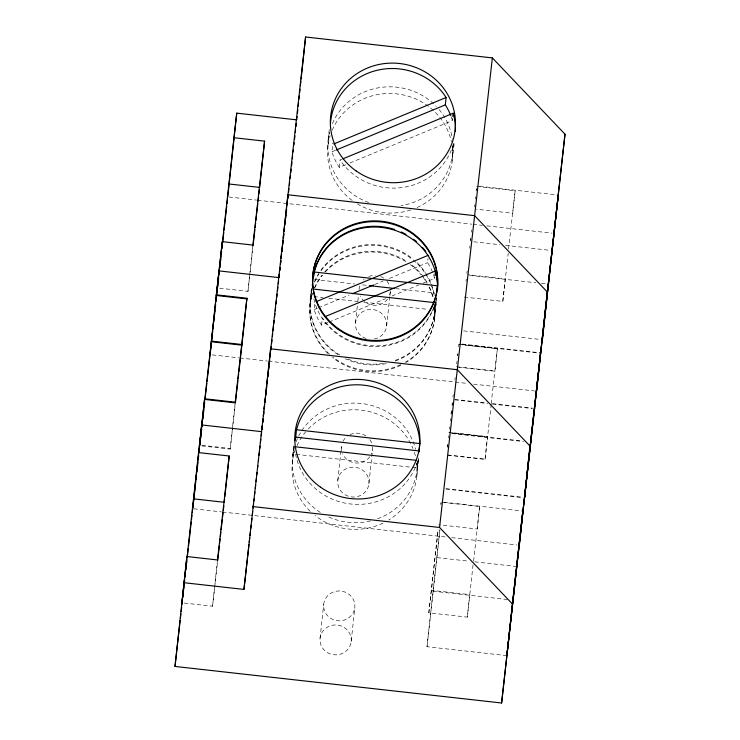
<?xml version="1.0" encoding="UTF-8"?>
<svg xmlns="http://www.w3.org/2000/svg" width="740" height="740" viewBox="0 0 740 740"><rect width="100%" height="100%" fill="white"/><g stroke="black" fill="none" stroke-linecap="round" stroke-linejoin="round"><path stroke-width="0.56" stroke-dasharray="3.7 2.78" d="M184.214 603.045L212.556 606.217L217.505 559.949M201.881 445.943L230.214 449.115L235.237 402.19M219.613 288.184L247.956 291.357L252.895 245.079M292.605 455.933L293.817 444.638M292.383 462.602L294.15 446.118A62.595 59.764 6.1 0 0 293.974 454.101L294.307 450.938M310.347 298.174L311.753 284.993M310.125 304.843L311.781 289.331M328.162 139.656L329.254 129.491M312.049 293.179L311.707 296.342A62.595 59.764 6.1 0 1 311.725 290.598M327.94 146.317L329.393 132.701M327.959 322.492L321.558 325.137A62.595 59.764 6.1 0 1 314.195 309.533L314.981 302.151M345.691 164.733L339.29 167.379A62.595 59.764 6.1 0 1 331.927 151.774L332.723 144.393A62.595 59.764 6.1 0 1 332.297 142.912M321.558 325.137L322.344 317.756A62.595 59.764 6.1 0 0 385.485 345.136A62.595 59.764 6.1 0 0 435.943 300.514M339.29 167.379L340.076 159.997L342.213 159.119M320.068 638.167L323.704 604.164M337.801 480.408L341.436 446.368M355.542 322.612L357.355 305.611M357.846 301.078L358.327 296.546M351.167 641.654A15.651 14.939 6.1 0 0 329.291 626.179A15.651 14.939 6.1 0 0 326.396 651.903A15.651 14.939 6.1 0 0 351.167 641.654L354.802 607.651A15.651 14.939 6.1 0 0 332.926 592.176A15.651 14.939 6.1 0 0 330.031 617.891A15.651 14.939 6.1 0 0 354.802 607.651M368.909 483.849A15.651 14.939 6.1 0 0 347.023 468.383A15.651 14.939 6.1 0 0 344.137 494.098A15.651 14.939 6.1 0 0 368.909 483.849L372.544 449.846M386.65 326.09L389.795 296.62M389.915 295.491L390.276 292.087M422.938 283.207L434.676 278.351A62.595 59.764 6.1 0 0 427.591 262.626L428.035 258.408M434.676 278.351L434.769 277.426M349.964 162.967L452.408 120.592L452.658 118.28M412.393 467.356L416.953 467.874L417.739 460.483A62.595 59.764 6.1 0 1 353.776 504.264A62.595 59.764 6.1 0 1 295.38 452.806M417.027 469.854L418.359 457.431M416.805 476.523L418.683 458.939M432.41 309.857L434.685 310.115L435.425 303.187M434.769 312.095L435.971 300.801M434.537 318.764L436.813 297.582M452.584 153.578L453.675 143.412M452.362 160.247L454.425 140.952M473.064 564.861L467.31 617.132L428.83 612.831L438.052 529.655M447.404 447.191L447.672 444.703M448.394 437.95L448.634 435.703M457.912 353.433L457.671 355.681L457.875 353.35M466.006 281.32L466.246 279.063M506.845 655.64L427.008 646.705L439.875 529.498M476.153 190.939L476.394 188.691L476.125 191.013M427.008 646.705L439.93 530.413M467.31 617.132L469.724 594.618L431.235 590.307M442.27 502.312L479.631 506.493L477.226 529.008L438.737 524.706M447.691 455.193L485.052 459.374L487.484 436.628L448.995 432.317M458.615 346.718L458.902 344.193L497.391 348.503L494.958 371.249L456.469 366.947M464.322 297.082L502.812 301.384L505.216 278.869L467.865 274.688M476.634 186.434L515.123 190.744L512.718 213.259L476.495 209.207M212.556 606.217L217.56 561.679M230.214 449.115L235.302 403.92M247.956 291.357L253.089 245.671M449.356 429.117L449.615 426.832M450.253 421.106L450.54 418.59M451.058 414.012L451.437 410.58M452.057 405.085L452.344 402.569M452.954 397.075L453.241 394.55M454.887 379.907L455.146 377.613M456.691 363.886L456.969 361.361M466.857 273.421L467.116 271.127M469.687 248.242L469.946 245.948M470.594 240.232L470.844 237.938M471.491 232.221L471.75 229.927M474.322 207.034L474.58 204.749M475.219 199.023L475.478 196.738M428.83 612.831L438.219 529.276M447.46 447.053L447.746 444.536M451.197 413.864L451.456 411.579M452.121 405.622L452.381 403.337M470.631 241L470.89 238.706M473.618 561.059L479.631 506.493M485.052 459.374L491.249 404.207M491.184 403.67L497.391 348.503M502.812 301.384L508.214 253.321M508.565 249.112L515.123 190.744M331.927 151.774L336.173 150.017M314.195 309.533L317.377 308.219M318.431 307.775L349.169 295.066M374.597 284.548L383.079 281.043M389.434 278.407L427.591 262.626M329.022 322.048L385.586 298.655M391.987 296.009L418.664 284.974M479.622 186.258L558.321 195.064M228.938 196.997L256.438 200.078M257.585 200.207L471.88 224.192M473.026 224.322L482.193 225.349M486.781 225.857L552.105 233.174M473.683 241.786L499.916 244.727M505.624 245.365L550.107 250.342M469.604 275.345L535.76 282.754M541.458 283.392L547.165 284.031M314.593 279.517L354.553 283.984M362.545 284.882L368.252 285.52M395.65 288.591L434.473 292.929M313.982 296.601L323.093 297.619M328.791 298.257L358.391 301.568M364.089 302.207L427.859 309.348M463.666 330.873L540.089 339.429M461.88 344.017L540.579 352.823M461.834 344.452L540.533 353.267M458.874 344.424L497.363 348.734M456.497 366.716L494.986 371.018M212.343 354.886L238.706 357.836M239.853 357.966L267.353 361.046M268.5 361.175L467.902 383.496M473.628 384.134L534.363 390.933M454.813 399.415L486.744 402.995M492.452 403.633L532.365 408.101M454.758 399.859L487.836 403.559M492.396 404.068L532.319 408.536M448.967 432.549L487.457 436.859M451.872 433.104L522.588 441.022M451.816 433.548L523.67 441.586M447.719 454.961L485.079 459.142M296.25 454.36L411.255 467.236M201.955 445.286L230.288 448.459M445.933 488.631L522.348 497.188M445.887 489.075L522.301 497.622M444.102 502.21L522.801 511.026M193.88 508.815L221.39 511.895M222.527 512.024L447.145 537.157M451.724 537.675L517.047 544.982M437.026 557.618L468.957 561.188M474.664 561.827L515.725 566.424M432.946 591.177L509.361 599.724M434.574 304.797A62.595 59.764 6.1 0 1 404.623 362.609M400.867 364.561A62.595 59.764 6.1 0 1 332.787 356.948M329.559 354.21A62.595 59.764 6.1 0 1 312.456 293.392M314.445 288.008A62.595 59.764 6.1 0 1 322.048 275.104M324.684 271.932A62.595 59.764 6.1 0 1 406.917 261.479M412.05 265.142A62.595 59.764 6.1 0 1 427.646 283.457M429.514 287.129A62.595 59.764 6.1 0 1 433.464 298.507M416.75 463.314A62.595 59.764 6.1 0 1 388.62 520.063M383.052 523.078A62.595 59.764 6.1 0 1 314.963 515.466M310.199 511.285A62.595 59.764 6.1 0 1 294.64 451.909M297.018 445.628A62.595 59.764 6.1 0 1 305.518 432.012M308.284 428.923A62.595 59.764 6.1 0 1 412.92 448.468M414.308 452.251A62.595 59.764 6.1 0 1 415.408 456.071M418.785 457.968A62.595 59.764 6.1 0 1 416.953 467.874M417.342 461.15A62.595 59.764 6.1 0 1 377.465 518.851M370.518 520.923A62.595 59.764 6.1 0 1 326.618 516.011M320.318 512.45A62.595 59.764 6.1 0 1 294.243 447.376M295.991 441.983A62.595 59.764 6.1 0 1 358.262 403.217A62.595 59.764 6.1 0 1 415.63 449.402M395.28 360.334A62.595 59.764 6.1 0 0 435.194 303.752A62.595 59.764 6.1 0 1 373.154 346.588A62.595 59.764 6.1 0 1 313.899 299.145M383.339 363.396A62.595 59.764 6.1 0 1 347.217 358.78M339.901 355.024A62.595 59.764 6.1 0 1 311.781 289.932M314.667 281.339A62.595 59.764 6.1 0 1 412.273 258.473M417.036 262.654A62.595 59.764 6.1 0 1 434.288 294.724M372.544 446.655A15.651 14.939 6.1 0 1 371.443 453.962M369.843 456.756A15.651 14.939 6.1 0 1 355.32 462.953A15.651 14.939 6.1 0 1 342.546 453.694M341.603 450.623A15.651 14.939 6.1 0 1 341.834 444.268M342.999 441.29A15.651 14.939 6.1 0 1 347.171 436.378M349.992 434.676A15.651 14.939 6.1 0 1 365.911 435.906M369.843 439.699A15.651 14.939 6.1 0 1 371.832 443.519M366.152 338.495A15.651 14.939 6.1 0 1 358.909 314.861A15.651 14.939 6.1 0 1 384.541 316.85A15.651 14.939 6.1 0 1 373.876 339.087M390.359 291.024A15.651 14.939 6.1 0 1 389.175 296.204M387.575 298.997A15.651 14.939 6.1 0 1 373.062 305.195A15.651 14.939 6.1 0 1 360.278 295.935M359.094 289.673A15.651 14.939 6.1 0 1 360.278 284.493M363.275 280.053A15.651 14.939 6.1 0 1 364.071 279.313M368.742 276.483A15.651 14.939 6.1 0 1 375.282 275.419M380.712 276.594A15.651 14.939 6.1 0 1 383.644 278.147M386.909 281.08A15.651 14.939 6.1 0 1 389.878 286.787M435.074 303.391A62.595 59.764 6.1 0 1 395.197 361.092M386.262 363.608A62.595 59.764 6.1 0 1 345.275 358.697M338.05 354.691A62.595 59.764 6.1 0 1 311.697 290.69M314.583 282.097A62.595 59.764 6.1 0 1 318.7 274.198M320.957 270.831A62.595 59.764 6.1 0 1 385.882 246.836A62.595 59.764 6.1 0 1 434.204 295.482M452.926 145.993A62.595 59.764 6.1 0 1 401.071 205.628M368.696 202.51A62.595 59.764 6.1 0 1 329.513 132.173M332.399 123.58A62.595 59.764 6.1 0 1 436.258 106.394M439.088 109.539A62.595 59.764 6.1 0 1 452.381 139.231M434.491 305.555A62.595 59.764 6.1 0 1 406.362 362.304M400.784 365.32A62.595 59.764 6.1 0 1 332.704 357.707M327.94 353.526A62.595 59.764 6.1 0 1 312.373 294.15M314.75 287.869A62.595 59.764 6.1 0 1 322.594 275.049M325.304 271.922A62.595 59.764 6.1 0 1 406.834 262.238M410.293 264.624A62.595 59.764 6.1 0 1 421.042 274.725M423.003 277.204A62.595 59.764 6.1 0 1 427.045 283.309M428.987 286.963A62.595 59.764 6.1 0 1 433.141 298.312M436.702 297.739A62.595 59.764 6.1 0 1 434.685 310.115M452.307 147.038A62.595 59.764 6.1 0 1 416.694 207.681M410.829 209.91A62.595 59.764 6.1 0 1 356.523 203.398M352.185 200.457A62.595 59.764 6.1 0 1 330.197 135.633M332.177 130.249A62.595 59.764 6.1 0 1 395.808 93.786A62.595 59.764 6.1 0 1 451.409 141.71M451.104 116.559A62.595 59.764 6.1 0 1 452.408 120.592M453.398 143.838A62.595 59.764 6.1 0 1 402.643 187.46A62.595 59.764 6.1 0 1 340.076 159.997M441.142 502.183L440.901 504.44L441.142 502.183"/><path stroke-width="1.11" d="M183.955 582.704L243.95 589.419L305.592 37L492.35 57.905L564.999 134.19L501.609 703L175.001 666.444L186.896 556.526L217.505 559.949L229.187 456.007L198.579 452.584L204.629 398.768L235.237 402.19M186.896 556.526L181.947 602.795L183.871 585.664M187.081 557.109L198.579 452.584M192.863 507.538L196.415 474.275M196.655 471.981L201.687 424.945L261.683 431.661M204.629 398.768L199.68 445.036L200.198 440.467M210.058 354.636L219.003 270.896L278.999 277.611L279.368 274.207M297.101 116.448L296.74 119.852L236.735 113.137L233.979 137.723L264.587 141.146L252.895 245.079L222.287 241.656L217.347 287.925L218.633 276.51M221.843 247.956L233.979 137.723M227.791 196.877L236.735 113.137M224.599 498.899L224.238 502.284L193.63 498.862M224.84 496.642L229.187 456.007M241.906 345.173L246.919 298.248L216.311 294.825L211.298 341.75L241.906 345.173L238.891 371.933M264.587 141.146L259.638 187.414L229.03 183.992M261.923 429.394L262.293 425.99M262.654 422.586L263.014 419.182M263.385 415.769L263.865 411.236M264.106 408.961L264.596 404.429M264.837 402.153L265.327 397.611M265.568 395.345L270.535 348.808L457.292 369.713L529.942 446.007L519.341 545.241M279.729 270.803L280.099 267.399M280.46 263.995L280.821 260.582M281.061 258.315L281.552 253.774M281.792 251.507L282.282 246.966M282.523 244.7L283.004 240.158M283.244 237.882L283.735 233.35M283.975 231.074L287.86 194.759L474.608 215.664L547.267 291.949L536.657 391.192M297.462 113.044L297.832 109.64M298.192 106.236L298.553 102.823M298.923 99.419L299.284 96.015M299.654 92.611L300.014 89.207M300.375 85.803L300.865 81.261M301.106 78.995L305.592 37M294.936 440.615A62.595 59.764 6.1 0 1 295.713 437.146L296.5 429.764A62.595 59.764 6.1 0 1 363.941 385.198A62.595 59.764 6.1 0 1 419.811 443.565L419.016 450.947A62.595 59.764 6.1 0 1 419.034 451.974M313.788 276.224L314.241 272.006A62.595 59.764 6.1 0 1 381.674 227.439A62.595 59.764 6.1 0 1 437.543 285.807L437.09 290.025M450.734 115.551A62.595 59.764 6.1 0 0 445.323 104.867L446.109 97.486A62.595 59.764 6.1 0 0 378.325 70.013A62.595 59.764 6.1 0 0 330.475 122.71M434.972 275.576L435.462 270.97L325.545 316.433M452.852 116.439L453.195 113.211L343.277 158.674M501.609 703L564.999 134.19M530.571 441.919L524.586 497.881L534.65 408.36M534.595 408.795L540.579 352.823L530.515 442.354M222.287 241.656L216.237 295.482L246.846 298.904M184.131 583.379L184.649 578.81M184.898 576.525L185.416 571.955M185.675 569.671L186.054 566.248M186.314 563.963L186.832 559.394M200.383 438.829L204.619 401.145M204.823 399.35L211.372 341.103L241.98 344.526M218.883 274.226L219.401 269.656M219.66 267.371L220.169 262.802M220.428 260.517L220.946 255.947M221.195 253.663L221.584 250.24M175.001 666.444L180.153 620.592M180.412 618.298L180.93 613.71M181.189 611.416L181.707 606.837M181.957 604.543L182.345 601.102M182.734 597.661L183.122 594.22M183.511 590.788L183.89 587.347M184.279 583.906L184.667 580.465M185.056 577.024L185.315 574.73M185.823 570.152L186.082 567.857M186.6 563.27L186.859 560.976M187.248 557.534L188.274 548.368M188.534 546.074L191.244 522.005M191.494 519.711L192.012 515.123M192.271 512.829L194.981 488.761M195.184 486.901L195.749 481.879M195.961 480.029L196.526 474.997M196.785 472.712L197.247 468.559M197.506 466.274L197.941 462.389M198.274 459.392L198.718 455.516M199.097 452.075L199.486 448.634M199.828 445.637L200.207 442.196M200.596 438.755L200.901 436.026M201.243 433.029L201.678 429.144M202.011 426.148L202.455 422.272M202.788 419.266L203.176 415.834M203.482 413.096L203.87 409.655M204.258 406.223L204.638 402.782M204.98 399.776L206.83 383.292M207.043 381.442L212.713 331.002M212.972 328.708L213.481 324.12M213.74 321.826L214.258 317.238M214.517 314.953L215.035 310.365M215.414 306.924L215.673 304.63M216.062 301.189L216.45 297.757M216.839 294.317L217.227 290.875M217.606 287.435L217.865 285.141M218.383 280.562L218.642 278.268M219.151 273.68L219.41 271.386M219.799 267.945L220.187 264.513M220.576 261.072L220.835 258.778M221.343 254.19L221.602 251.896M221.991 248.464L222.379 245.023M222.638 242.729L223.794 232.406M224.054 230.122L226.755 206.044M227.013 203.75L227.531 199.162M246.919 298.248L235.163 402.838L204.554 399.415M217.69 560.532L219.364 545.685M219.613 543.401L220.131 538.831M220.391 536.546L220.899 531.977M221.158 529.692L222.315 519.415M222.574 517.13L223.082 512.561M223.341 510.276L223.859 505.707M235.487 402.282L236.458 393.634M236.633 392.006L237.919 380.582M238.123 378.788L238.696 373.728M253.089 245.671L254.884 229.678M255.143 227.393L255.661 222.823M255.911 220.538L256.429 215.969M256.688 213.684L257.844 203.408M258.094 201.123L258.611 196.553M258.871 194.269L259.379 189.699M243.95 589.419L248.973 544.714M249.232 542.42L249.75 537.832M250.009 535.538L250.518 530.959M250.777 528.665L251.165 525.224M251.554 521.783L251.942 518.342M252.331 514.91L252.71 511.47M253.099 508.029L253.487 504.588M253.875 501.156L254.135 498.862M254.643 494.274L254.902 491.98M255.291 488.539L255.679 485.098M256.068 481.666L256.447 478.225M256.836 474.784L257.094 472.49M257.613 467.911L257.871 465.617M258.38 461.029L258.639 458.735M259.028 455.294L259.416 451.853M259.805 448.421L260.055 446.128M260.443 442.687L260.832 439.246M261.22 435.805L261.608 432.373M261.942 429.367L262.376 425.491M262.719 422.494L263.098 419.053M263.486 415.612L263.792 412.883M264.263 408.739L264.568 406.001M264.957 402.56L265.346 399.128M265.725 395.687L266.067 392.69M266.372 389.952L266.761 386.511M267.094 383.514L267.538 379.639M267.871 376.642L268.305 372.757M268.648 369.76L269.027 366.319M269.416 362.878L269.721 360.149M270.109 356.708L270.498 353.267M270.886 349.835L271.275 346.394M271.608 343.397L271.996 339.956M272.385 336.515L272.69 333.786M273.023 330.78L273.458 326.904M273.8 323.907L274.189 320.466M274.568 317.025L274.956 313.584M275.262 310.856L275.65 307.414M276.039 303.974L276.427 300.532M276.76 297.536L277.149 294.095M277.537 290.663L277.925 287.222M278.305 283.781L278.619 281.052M279.082 276.899L279.341 274.614M279.859 270.026L280.118 267.732M280.497 264.291L280.886 260.85M281.274 257.418L281.533 255.124M281.921 251.683L282.301 248.242M282.689 244.801L283.078 241.37M283.466 237.929L283.855 234.488M284.234 231.047L284.493 228.753M285.011 224.174L285.27 221.88M285.659 218.439L286.038 214.998M286.426 211.557L286.685 209.272M287.203 204.684L287.462 202.39M287.841 198.949L288.23 195.508M288.618 192.076L289.007 188.635M289.396 185.194L289.654 182.9M290.163 178.312L290.422 176.028M290.811 172.587L291.199 169.146M291.588 165.704L291.967 162.263M292.356 158.832L292.614 156.538M293.132 151.95L293.392 149.656M293.9 145.068L294.159 142.774M294.548 139.342L294.936 135.901M295.325 132.46L295.575 130.166M295.963 126.725L296.351 123.293M512.21 603.766L439.56 527.472L492.35 57.905M333.777 143.949L446.109 97.486M336.173 150.017L445.323 104.867M316.045 301.707L428.377 255.245M352.342 293.752L373.543 284.983M314.241 272.006L437.543 285.807M369.389 285.649L394.513 288.461M313.631 289.09L434.334 302.605M296.5 429.764L419.811 443.565M295.713 437.146L419.016 450.947M294.761 446.72L416.602 460.363M252.803 506.567L439.56 527.472M312.632 281.848A62.595 59.764 6.1 0 1 394.707 229.483M401.2 231.981A62.595 59.764 6.1 0 1 405.973 234.367M413.549 239.279A62.595 59.764 6.1 0 1 416.398 241.554M422.309 247.289A62.595 59.764 6.1 0 1 425.787 251.517M435.462 270.97A62.595 59.764 6.1 0 1 437.599 289.09M453.195 113.211A62.595 59.764 6.1 0 1 455.331 131.332M512.783 600.112L506.845 655.64L522.801 511.026L512.783 600.112M548.303 284.16L542.365 339.688L558.321 195.064L548.303 284.16M320.466 487.133A62.595 59.764 6.1 0 0 419.562 446.137A62.595 59.764 6.1 0 0 332.029 384.264A62.595 59.764 6.1 0 0 320.466 487.133M338.291 328.615A62.595 59.764 6.1 0 0 437.386 287.62A62.595 59.764 6.1 0 0 349.854 225.746A62.595 59.764 6.1 0 0 338.291 328.615M338.199 329.374A62.595 59.764 6.1 0 0 437.303 288.378A62.595 59.764 6.1 0 0 349.77 226.505A62.595 59.764 6.1 0 0 338.199 329.374M356.023 170.857A62.595 59.764 6.1 0 0 455.118 129.861A62.595 59.764 6.1 0 0 367.586 67.987A62.595 59.764 6.1 0 0 356.023 170.857"/></g></svg>
